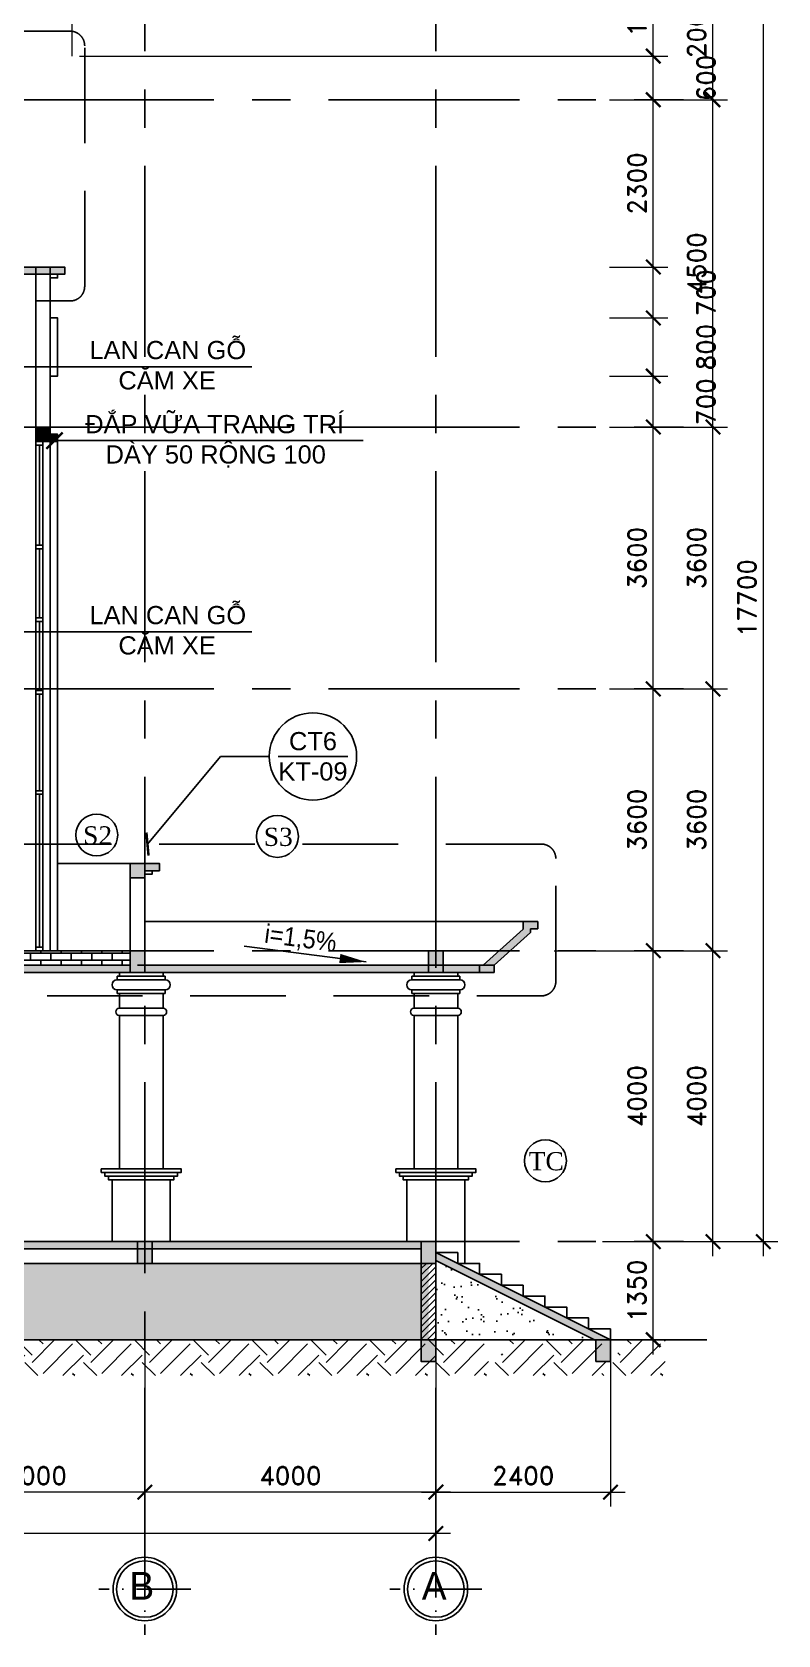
# Model space of a CAD drawing. Header units: inches. Extents: x 452443 to 881249, y 975131 to 1198310.
# Drawn here: x 763311 to 773562, y 1031102 to 1053141 of the extents above; entities that cross this region are included whole.
import ezdxf
from ezdxf.enums import TextEntityAlignment as Align

# ---------------------------------------------------------------- set-up
doc = ezdxf.new("R2010")
doc.units = ezdxf.units.IN
doc.header["$LTSCALE"] = 3.5
doc.header["$MEASUREMENT"] = 0
for name, pattern in [('ACAD_ISO10W100', [18, 12, -3, 0, -3]), ('CENTER', [2, 1.25, -0.25, 0.25, -0.25]), ('HIDDEN', [0.375, 0.25, -0.125])]:
    doc.linetypes.add(name, pattern=pattern)
for name, color, linetype in [('cot', 1, 'Continuous'), ('cotnha', 1, 'Continuous'), ('DOOR-84', 84, 'Continuous'), ('hatch', 4, 'Continuous'), ('Mui ten', 9, 'Continuous'), ('N-THAY2', 2, 'Continuous'), ('Netthay_126', 126, 'Continuous'), ('NOI THAT', 42, 'Continuous'), ('phong', 2, 'Continuous'), ('text', 3, 'Continuous'), ('thuocdo', 3, 'Continuous'), ('Truc', 252, 'Continuous'), ('VISIONABLE-LINE126', 126, 'Continuous')]:
    doc.layers.add(name, color=color, linetype=linetype)
doc.styles.add('chu 1', font='VHELVEN0.TTF')
doc.styles.add('CHUGHICHU', font='VTIMESN0.TTF')
doc.styles.add('ghichu25', font='VHELVEN0.TTF', dxfattribs={"width": 0.9})
doc.styles.add('romand', font='romand.shx')
doc.styles.get("Standard").update_dxf_attribs({"font": 'times.ttf'})
doc.styles.add('STYLE5', font='VAVON_.TTF')
doc.dimstyles.new('50', dxfattribs={"dimscale": 75, "dimtxt": 2.5, "dimasz": 30, "dimexe": 2, "dimexo": 0, "dimgap": 1, "dimtad": 1, "dimdec": 0, "dimdsep": 46, "dimtxsty": 'CHUGHICHU', "dimblk": 'ARCHTICK', "dimcen": 1.5, "dimdle": 2, "dimclrd": 256, "dimclre": 256, "dimclrt": 7, "dimadec": 0, "dimazin": 0, "dimtfac": 1, "dimtdec": 0, "dimtofl": 0, "dimtmove": 2, "dimatfit": 3, "dimldrblk": 'ARCHTICK', "dimfxl": 1, "dimtolj": 1, "dimtzin": 0, "dimlwd": -1, "dimlwe": -1, "dimarcsym": 0})
doc.dimstyles.new('TL100', dxfattribs={"dimscale": 100, "dimtxt": 2.5, "dimasz": 2, "dimexe": 2, "dimexo": 1, "dimgap": 1, "dimtad": 1, "dimdec": 0, "dimzin": 0, "dimdsep": 46, "dimtxsty": 'romand', "dimblk": 'ARCHTICK', "dimcen": 2, "dimdle": 2, "dimclrd": 256, "dimclre": 256, "dimclrt": 7, "dimadec": 0, "dimazin": 0, "dimtfac": 0.004, "dimtdec": 0, "dimtmove": 2, "dimatfit": 3, "dimfxl": 1, "dimtolj": 1, "dimtzin": 0, "dimlwd": 20, "dimlwe": 20, "dimarcsym": 1})

# ---------------------------------------------------------------- blocks, each defined once
blk = doc.blocks.new('truc tron')
at = {"layer": 'DOOR-84', "linetype": 'ACAD_ISO10W100', "ltscale": 20}
for p, q in [((0, -710), (0, 710)), ((710, 0), (-710, 0))]:
    blk.add_line(p, q, dxfattribs=at)
at = {"layer": 'DOOR-84', "linetype": 'Continuous'}
blk.add_circle((0, 0), 492, dxfattribs=at)
at = {"layer": 'NOI THAT', "linetype": 'Continuous'}
blk.add_circle((0, 0), 437, dxfattribs=at)
blk = doc.blocks.new('dodoc')
at = {"layer": 'N-THAY2', "ltscale": 50}
blk.add_line((1320, 0), (0, 0), dxfattribs=at)
blk.add_lwpolyline([(0, 0, 0, 100, 0), (286, 0, 100, 100, 0)], format="xyseb", dxfattribs=at)
at = {"layer": 'N-THAY2', "color": 7, "ltscale": 50, "style": 'ghichu25', "width": 0.9}
blk.add_attdef('I=1,5%', (386, 112), '', height=200, dxfattribs=at)
blk = doc.blocks.new('_ArchTick')
at = {"color": 0, "linetype": 'ByBlock', "const_width": 0.15}
blk.add_lwpolyline([(-0.5, -0.5), (0.5, 0.5)], dxfattribs=at)
blk = doc.blocks.new('*D2239')
at = {"layer": 'DEFPOINTS', "color": 0}
for p in [(764861, 1035160), (768861, 1035160), (764861, 1033066)]:
    blk.add_point(p, dxfattribs=at)
at = {"layer": 'thuocdo', "lineweight": 20}
for p, q in [((764861, 1035060), (764861, 1032866)), ((768861, 1035060), (768861, 1032866)), ((769061, 1033066), (764661, 1033066))]:
    blk.add_line(p, q, dxfattribs=at)
at = {"layer": 'thuocdo', "lineweight": 20, "xscale": 200, "yscale": 200, "zscale": 200, "rotation": 180}
blk.add_blockref('_ArchTick', (764861, 1033066), dxfattribs=at)
at = {"layer": 'thuocdo', "lineweight": 20, "xscale": 200, "yscale": 200, "zscale": 200}
blk.add_blockref('_ArchTick', (768861, 1033066), dxfattribs=at)
at = {"layer": 'thuocdo', "color": 7, "insert": (766861, 1033291), "char_height": 250, "attachment_point": 5, "style": 'romand'}
blk.add_mtext('\\A1;4000', dxfattribs=at)
blk = doc.blocks.new('*D2240')
at = {"layer": 'DEFPOINTS', "color": 0}
for p in [(761861, 1035160), (764861, 1035160), (761861, 1033066)]:
    blk.add_point(p, dxfattribs=at)
at = {"layer": 'thuocdo', "lineweight": 20}
for p, q in [((761861, 1035060), (761861, 1032866)), ((764861, 1035060), (764861, 1032866)), ((765061, 1033066), (761661, 1033066))]:
    blk.add_line(p, q, dxfattribs=at)
at = {"layer": 'thuocdo', "lineweight": 20, "xscale": 200, "yscale": 200, "zscale": 200, "rotation": 180}
blk.add_blockref('_ArchTick', (761861, 1033066), dxfattribs=at)
at = {"layer": 'thuocdo', "lineweight": 20, "xscale": 200, "yscale": 200, "zscale": 200}
blk.add_blockref('_ArchTick', (764861, 1033066), dxfattribs=at)
at = {"layer": 'thuocdo', "color": 7, "insert": (763361, 1033291), "char_height": 250, "attachment_point": 5, "style": 'romand'}
blk.add_mtext('\\A1;3000', dxfattribs=at)
blk = doc.blocks.new('*D2246')
at = {"layer": 'DEFPOINTS', "color": 0}
for p in [(747361, 1033525), (768861, 1033525), (747361, 1032496)]:
    blk.add_point(p, dxfattribs=at)
at = {"layer": 'thuocdo', "lineweight": 20}
for p, q in [((747361, 1033425), (747361, 1032296)), ((768861, 1033425), (768861, 1032296)), ((769061, 1032496), (747161, 1032496))]:
    blk.add_line(p, q, dxfattribs=at)
at = {"layer": 'thuocdo', "lineweight": 20, "xscale": 200, "yscale": 200, "zscale": 200, "rotation": 180}
blk.add_blockref('_ArchTick', (747361, 1032496), dxfattribs=at)
at = {"layer": 'thuocdo', "lineweight": 20, "xscale": 200, "yscale": 200, "zscale": 200}
blk.add_blockref('_ArchTick', (768861, 1032496), dxfattribs=at)
at = {"layer": 'thuocdo', "color": 7, "insert": (758111, 1032721), "char_height": 250, "attachment_point": 5, "style": 'romand'}
blk.add_mtext('\\A1;21500', dxfattribs=at)
blk = doc.blocks.new('*D2322')
at = {"layer": 'DEFPOINTS', "color": 0}
for p in [(771049, 1036510), (771849, 1036510), (771049, 1035160)]:
    blk.add_point(p, dxfattribs=at)
at = {"layer": 'thuocdo', "linetype": 'Continuous', "lineweight": 20}
for p, q in [((771149, 1036510), (772049, 1036510)), ((771849, 1034960), (771849, 1036710)), ((771149, 1035160), (772049, 1035160))]:
    blk.add_line(p, q, dxfattribs=at)
at = {"layer": 'thuocdo', "lineweight": 20, "xscale": 200, "yscale": 200, "zscale": 200}
for p, rotation in [((771849, 1036510), 90), ((771849, 1035160), 270)]:
    blk.add_blockref('_ArchTick', p, dxfattribs=dict(at, rotation=rotation))
at = {"layer": 'thuocdo', "color": 7, "insert": (771624, 1035835), "char_height": 250, "attachment_point": 5, "rotation": 90, "style": 'romand'}
blk.add_mtext('\\A1;1350', dxfattribs=at)
blk = doc.blocks.new('*D2323')
at = {"layer": 'DEFPOINTS', "color": 0}
for p in [(770385, 1040510), (771849, 1040510), (771049, 1036510)]:
    blk.add_point(p, dxfattribs=at)
at = {"layer": 'thuocdo', "linetype": 'Continuous', "lineweight": 20}
for p, q in [((771849, 1036310), (771849, 1040710)), ((770485, 1040510), (772049, 1040510)), ((771149, 1036510), (772049, 1036510))]:
    blk.add_line(p, q, dxfattribs=at)
at = {"layer": 'thuocdo', "lineweight": 20, "xscale": 200, "yscale": 200, "zscale": 200}
for p, rotation in [((771849, 1040510), 90), ((771849, 1036510), 270)]:
    blk.add_blockref('_ArchTick', p, dxfattribs=dict(at, rotation=rotation))
at = {"layer": 'thuocdo', "color": 7, "insert": (771624, 1038510), "char_height": 250, "attachment_point": 5, "rotation": 90, "style": 'romand'}
blk.add_mtext('\\A1;4000', dxfattribs=at)
blk = doc.blocks.new('*D2324')
at = {"layer": 'DEFPOINTS', "color": 0}
for p in [(771149, 1044110), (771849, 1044110), (771085, 1040510)]:
    blk.add_point(p, dxfattribs=at)
at = {"layer": 'thuocdo', "linetype": 'Continuous', "lineweight": 20}
for p, q in [((771849, 1040310), (771849, 1044310)), ((771249, 1044110), (772049, 1044110)), ((771185, 1040510), (772049, 1040510))]:
    blk.add_line(p, q, dxfattribs=at)
at = {"layer": 'thuocdo', "lineweight": 20, "xscale": 200, "yscale": 200, "zscale": 200}
for p, rotation in [((771849, 1044110), 90), ((771849, 1040510), 270)]:
    blk.add_blockref('_ArchTick', p, dxfattribs=dict(at, rotation=rotation))
at = {"layer": 'thuocdo', "color": 7, "insert": (771624, 1042310), "char_height": 250, "attachment_point": 5, "rotation": 90, "style": 'romand'}
blk.add_mtext('\\A1;3600', dxfattribs=at)
blk = doc.blocks.new('*D2325')
at = {"layer": 'DEFPOINTS', "color": 0}
for p in [(771149, 1047710), (771849, 1047710), (771149, 1044110)]:
    blk.add_point(p, dxfattribs=at)
at = {"layer": 'thuocdo', "linetype": 'Continuous', "lineweight": 20}
for p, q in [((771849, 1043910), (771849, 1047910)), ((771249, 1047710), (772049, 1047710)), ((771249, 1044110), (772049, 1044110))]:
    blk.add_line(p, q, dxfattribs=at)
at = {"layer": 'thuocdo', "lineweight": 20, "xscale": 200, "yscale": 200, "zscale": 200}
for p, rotation in [((771849, 1047710), 90), ((771849, 1044110), 270)]:
    blk.add_blockref('_ArchTick', p, dxfattribs=dict(at, rotation=rotation))
at = {"layer": 'thuocdo', "color": 7, "insert": (771624, 1045910), "char_height": 250, "attachment_point": 5, "rotation": 90, "style": 'romand'}
blk.add_mtext('\\A1;3600', dxfattribs=at)
blk = doc.blocks.new('*D2326')
at = {"layer": 'DEFPOINTS', "color": 0}
for p in [(771149, 1048410), (771849, 1048410), (771149, 1047710)]:
    blk.add_point(p, dxfattribs=at)
at = {"layer": 'thuocdo', "linetype": 'Continuous', "lineweight": 20}
for p, q in [((771249, 1048410), (772049, 1048410)), ((771849, 1047510), (771849, 1048610)), ((771249, 1047710), (772049, 1047710))]:
    blk.add_line(p, q, dxfattribs=at)
at = {"layer": 'thuocdo', "lineweight": 20, "xscale": 200, "yscale": 200, "zscale": 200}
for p, rotation in [((771849, 1048410), 90), ((771849, 1047710), 270)]:
    blk.add_blockref('_ArchTick', p, dxfattribs=dict(at, rotation=rotation))
at = {"layer": 'thuocdo', "color": 7, "insert": (772574, 1048060), "char_height": 250, "attachment_point": 5, "rotation": 90, "style": 'romand'}
blk.add_mtext('\\A1;700', dxfattribs=at)
blk = doc.blocks.new('*D2327')
at = {"layer": 'DEFPOINTS', "color": 0}
for p in [(771149, 1052210), (771849, 1052210), (771149, 1049910)]:
    blk.add_point(p, dxfattribs=at)
at = {"layer": 'thuocdo', "linetype": 'Continuous', "lineweight": 20}
for p, q in [((771849, 1049710), (771849, 1052410)), ((771249, 1052210), (772049, 1052210)), ((771249, 1049910), (772049, 1049910))]:
    blk.add_line(p, q, dxfattribs=at)
at = {"layer": 'thuocdo', "lineweight": 20, "xscale": 200, "yscale": 200, "zscale": 200}
for p, rotation in [((771849, 1052210), 90), ((771849, 1049910), 270)]:
    blk.add_blockref('_ArchTick', p, dxfattribs=dict(at, rotation=rotation))
at = {"layer": 'thuocdo', "color": 7, "insert": (771624, 1051060), "char_height": 250, "attachment_point": 5, "rotation": 90, "style": 'romand'}
blk.add_mtext('\\A1;2300', dxfattribs=at)
blk = doc.blocks.new('*D2328')
at = {"layer": 'DEFPOINTS', "color": 0}
for p in [(763861, 1052810), (771849, 1052810), (771149, 1052210)]:
    blk.add_point(p, dxfattribs=at)
at = {"layer": 'thuocdo', "linetype": 'Continuous', "lineweight": 20}
for p, q in [((763961, 1052810), (772049, 1052810)), ((771849, 1052010), (771849, 1053010)), ((771249, 1052210), (772049, 1052210))]:
    blk.add_line(p, q, dxfattribs=at)
at = {"layer": 'thuocdo', "lineweight": 20, "xscale": 200, "yscale": 200, "zscale": 200}
for p, rotation in [((771849, 1052810), 90), ((771849, 1052210), 270)]:
    blk.add_blockref('_ArchTick', p, dxfattribs=dict(at, rotation=rotation))
at = {"layer": 'thuocdo', "color": 7, "insert": (772574, 1052510), "char_height": 250, "attachment_point": 5, "rotation": 90, "style": 'romand'}
blk.add_mtext('\\A1;600', dxfattribs=at)
blk = doc.blocks.new('*D2329')
at = {"layer": 'DEFPOINTS', "color": 0}
for p in [(771149, 1040510), (772669, 1040510), (771049, 1036510)]:
    blk.add_point(p, dxfattribs=at)
at = {"layer": 'thuocdo', "lineweight": 20}
for p, q in [((772669, 1036310), (772669, 1040710)), ((771249, 1040510), (772869, 1040510)), ((771149, 1036510), (772869, 1036510))]:
    blk.add_line(p, q, dxfattribs=at)
at = {"layer": 'thuocdo', "lineweight": 20, "xscale": 200, "yscale": 200, "zscale": 200}
for p, rotation in [((772669, 1040510), 90), ((772669, 1036510), 270)]:
    blk.add_blockref('_ArchTick', p, dxfattribs=dict(at, rotation=rotation))
at = {"layer": 'thuocdo', "color": 7, "insert": (772444, 1038510), "char_height": 250, "attachment_point": 5, "rotation": 90, "style": 'romand'}
blk.add_mtext('\\A1;4000', dxfattribs=at)
blk = doc.blocks.new('*D2330')
at = {"layer": 'DEFPOINTS', "color": 0}
for p in [(771149, 1044110), (772669, 1044110), (771149, 1040510)]:
    blk.add_point(p, dxfattribs=at)
at = {"layer": 'thuocdo', "lineweight": 20}
for p, q in [((772669, 1040310), (772669, 1044310)), ((771249, 1044110), (772869, 1044110)), ((771249, 1040510), (772869, 1040510))]:
    blk.add_line(p, q, dxfattribs=at)
at = {"layer": 'thuocdo', "lineweight": 20, "xscale": 200, "yscale": 200, "zscale": 200}
for p, rotation in [((772669, 1044110), 90), ((772669, 1040510), 270)]:
    blk.add_blockref('_ArchTick', p, dxfattribs=dict(at, rotation=rotation))
at = {"layer": 'thuocdo', "color": 7, "insert": (772444, 1042310), "char_height": 250, "attachment_point": 5, "rotation": 90, "style": 'romand'}
blk.add_mtext('\\A1;3600', dxfattribs=at)
blk = doc.blocks.new('*D2331')
at = {"layer": 'DEFPOINTS', "color": 0}
for p in [(771149, 1047710), (772669, 1047710), (771149, 1044110)]:
    blk.add_point(p, dxfattribs=at)
at = {"layer": 'thuocdo', "lineweight": 20}
for p, q in [((772669, 1043910), (772669, 1047910)), ((771249, 1047710), (772869, 1047710)), ((771249, 1044110), (772869, 1044110))]:
    blk.add_line(p, q, dxfattribs=at)
at = {"layer": 'thuocdo', "lineweight": 20, "xscale": 200, "yscale": 200, "zscale": 200}
for p, rotation in [((772669, 1047710), 90), ((772669, 1044110), 270)]:
    blk.add_blockref('_ArchTick', p, dxfattribs=dict(at, rotation=rotation))
at = {"layer": 'thuocdo', "color": 7, "insert": (772444, 1045910), "char_height": 250, "attachment_point": 5, "rotation": 90, "style": 'romand'}
blk.add_mtext('\\A1;3600', dxfattribs=at)
blk = doc.blocks.new('*D2332')
at = {"layer": 'DEFPOINTS', "color": 0}
for p in [(771149, 1052210), (772669, 1052210), (771149, 1047710)]:
    blk.add_point(p, dxfattribs=at)
at = {"layer": 'thuocdo', "lineweight": 20}
for p, q in [((772669, 1047510), (772669, 1052410)), ((771249, 1052210), (772869, 1052210)), ((771249, 1047710), (772869, 1047710))]:
    blk.add_line(p, q, dxfattribs=at)
at = {"layer": 'thuocdo', "lineweight": 20, "xscale": 200, "yscale": 200, "zscale": 200}
for p, rotation in [((772669, 1052210), 90), ((772669, 1047710), 270)]:
    blk.add_blockref('_ArchTick', p, dxfattribs=dict(at, rotation=rotation))
at = {"layer": 'thuocdo', "color": 7, "insert": (772444, 1049960), "char_height": 250, "attachment_point": 5, "rotation": 90, "style": 'romand'}
blk.add_mtext('\\A1;4500', dxfattribs=at)
blk = doc.blocks.new('*D2333')
at = {"layer": 'DEFPOINTS', "color": 0}
for p in [(771149, 1054210), (772669, 1054210), (771149, 1052210)]:
    blk.add_point(p, dxfattribs=at)
at = {"layer": 'thuocdo', "lineweight": 20}
for p, q in [((772669, 1052010), (772669, 1054410)), ((771249, 1054210), (772869, 1054210)), ((771249, 1052210), (772869, 1052210))]:
    blk.add_line(p, q, dxfattribs=at)
at = {"layer": 'thuocdo', "lineweight": 20, "xscale": 200, "yscale": 200, "zscale": 200}
for p, rotation in [((772669, 1054210), 90), ((772669, 1052210), 270)]:
    blk.add_blockref('_ArchTick', p, dxfattribs=dict(at, rotation=rotation))
at = {"layer": 'thuocdo', "color": 7, "insert": (772444, 1053210), "char_height": 250, "attachment_point": 5, "rotation": 90, "style": 'romand'}
blk.add_mtext('\\A1;2000', dxfattribs=at)
blk = doc.blocks.new('*D2334')
at = {"layer": 'DEFPOINTS', "color": 0}
for p in [(771149, 1054210), (773362, 1054210), (771249, 1036510)]:
    blk.add_point(p, dxfattribs=at)
at = {"layer": 'thuocdo', "lineweight": 20}
for p, q in [((773362, 1036310), (773362, 1054410)), ((771249, 1054210), (773562, 1054210)), ((771349, 1036510), (773562, 1036510))]:
    blk.add_line(p, q, dxfattribs=at)
at = {"layer": 'thuocdo', "lineweight": 20, "xscale": 200, "yscale": 200, "zscale": 200}
for p, rotation in [((773362, 1054210), 90), ((773362, 1036510), 270)]:
    blk.add_blockref('_ArchTick', p, dxfattribs=dict(at, rotation=rotation))
at = {"layer": 'thuocdo', "color": 7, "insert": (773137, 1045360), "char_height": 250, "attachment_point": 5, "rotation": 90, "style": 'romand'}
blk.add_mtext('\\A1;17700', dxfattribs=at)
blk = doc.blocks.new('*D2383')
at = {"layer": 'DEFPOINTS', "color": 0}
for p in [(771149, 1049210), (771849, 1049210), (771149, 1048410)]:
    blk.add_point(p, dxfattribs=at)
at = {"layer": 'thuocdo', "linetype": 'Continuous', "lineweight": 20}
for p, q in [((771849, 1048210), (771849, 1049410)), ((771249, 1049210), (772049, 1049210)), ((771249, 1048410), (772049, 1048410))]:
    blk.add_line(p, q, dxfattribs=at)
at = {"layer": 'thuocdo', "lineweight": 20, "xscale": 200, "yscale": 200, "zscale": 200}
for p, rotation in [((771849, 1049210), 90), ((771849, 1048410), 270)]:
    blk.add_blockref('_ArchTick', p, dxfattribs=dict(at, rotation=rotation))
at = {"layer": 'thuocdo', "color": 7, "insert": (772574, 1048810), "char_height": 250, "attachment_point": 5, "rotation": 90, "style": 'romand'}
blk.add_mtext('\\A1;800', dxfattribs=at)
blk = doc.blocks.new('*D2384')
at = {"layer": 'DEFPOINTS', "color": 0}
for p in [(771149, 1049910), (771849, 1049910), (771149, 1049210)]:
    blk.add_point(p, dxfattribs=at)
at = {"layer": 'thuocdo', "linetype": 'Continuous', "lineweight": 20}
for p, q in [((771849, 1049010), (771849, 1050110)), ((771249, 1049910), (772049, 1049910)), ((771249, 1049210), (772049, 1049210))]:
    blk.add_line(p, q, dxfattribs=at)
at = {"layer": 'thuocdo', "lineweight": 20, "xscale": 200, "yscale": 200, "zscale": 200}
for p, rotation in [((771849, 1049910), 90), ((771849, 1049210), 270)]:
    blk.add_blockref('_ArchTick', p, dxfattribs=dict(at, rotation=rotation))
at = {"layer": 'thuocdo', "color": 7, "insert": (772574, 1049560), "char_height": 250, "attachment_point": 5, "rotation": 90, "style": 'romand'}
blk.add_mtext('\\A1;700', dxfattribs=at)
blk = doc.blocks.new('*D2480')
at = {"layer": 'DEFPOINTS', "color": 0}
for p in [(764861, 1055124), (764861, 1054821), (763861, 1052810)]:
    blk.add_point(p, dxfattribs=at)
at = {"layer": 'thuocdo', "linetype": 'Continuous', "lineweight": 20}
for p, q in [((763861, 1052910), (763861, 1055324)), ((764861, 1054921), (764861, 1055324)), ((763661, 1055124), (765061, 1055124))]:
    blk.add_line(p, q, dxfattribs=at)
at = {"layer": 'thuocdo', "lineweight": 20, "xscale": 200, "yscale": 200, "zscale": 200, "rotation": 180}
blk.add_blockref('_ArchTick', (763861, 1055124), dxfattribs=at)
at = {"layer": 'thuocdo', "lineweight": 20, "xscale": 200, "yscale": 200, "zscale": 200}
blk.add_blockref('_ArchTick', (764861, 1055124), dxfattribs=at)
at = {"layer": 'thuocdo', "color": 7, "insert": (764361, 1055599), "char_height": 250, "attachment_point": 5, "style": 'romand'}
blk.add_mtext('\\A1;1000', dxfattribs=at)
blk = doc.blocks.new('*D2531')
at = {"layer": 'DEFPOINTS', "color": 0}
for p in [(771149, 1054210), (771849, 1054210), (771149, 1052810)]:
    blk.add_point(p, dxfattribs=at)
at = {"layer": 'thuocdo', "linetype": 'Continuous', "lineweight": 20}
for p, q in [((771849, 1052610), (771849, 1054410)), ((771249, 1054210), (772049, 1054210)), ((771249, 1052810), (772049, 1052810))]:
    blk.add_line(p, q, dxfattribs=at)
at = {"layer": 'thuocdo', "lineweight": 20, "xscale": 200, "yscale": 200, "zscale": 200}
for p, rotation in [((771849, 1054210), 90), ((771849, 1052810), 270)]:
    blk.add_blockref('_ArchTick', p, dxfattribs=dict(at, rotation=rotation))
at = {"layer": 'thuocdo', "color": 7, "insert": (771624, 1053510), "char_height": 250, "attachment_point": 5, "rotation": 90, "style": 'romand'}
blk.add_mtext('\\A1;1400', dxfattribs=at)
blk = doc.blocks.new('*D2533')
at = {"layer": 'DEFPOINTS', "color": 0}
for p in [(763861, 1055124), (763861, 1052710), (763061, 1052210)]:
    blk.add_point(p, dxfattribs=at)
at = {"layer": 'thuocdo', "linetype": 'Continuous', "lineweight": 20}
for p, q in [((763061, 1052310), (763061, 1055324)), ((763861, 1052810), (763861, 1055324)), ((762861, 1055124), (764061, 1055124))]:
    blk.add_line(p, q, dxfattribs=at)
at = {"layer": 'thuocdo', "lineweight": 20, "xscale": 200, "yscale": 200, "zscale": 200, "rotation": 180}
blk.add_blockref('_ArchTick', (763061, 1055124), dxfattribs=at)
at = {"layer": 'thuocdo', "lineweight": 20, "xscale": 200, "yscale": 200, "zscale": 200}
blk.add_blockref('_ArchTick', (763861, 1055124), dxfattribs=at)
at = {"layer": 'thuocdo', "color": 7, "insert": (763461, 1055599), "char_height": 250, "attachment_point": 5, "style": 'romand'}
blk.add_mtext('\\A1;800', dxfattribs=at)
blk = doc.blocks.new('*D2855')
at = {"layer": 'DEFPOINTS', "color": 0}
for p in [(771261, 1035235), (768861, 1034860), (771261, 1033066)]:
    blk.add_point(p, dxfattribs=at)
at = {"layer": 'thuocdo', "linetype": 'Continuous', "lineweight": 20}
for p, q in [((771261, 1035135), (771261, 1032866)), ((768861, 1034760), (768861, 1032866)), ((768661, 1033066), (771461, 1033066))]:
    blk.add_line(p, q, dxfattribs=at)
at = {"layer": 'thuocdo', "lineweight": 20, "xscale": 200, "yscale": 200, "zscale": 200, "rotation": 180}
blk.add_blockref('_ArchTick', (768861, 1033066), dxfattribs=at)
at = {"layer": 'thuocdo', "lineweight": 20, "xscale": 200, "yscale": 200, "zscale": 200}
blk.add_blockref('_ArchTick', (771261, 1033066), dxfattribs=at)
at = {"layer": 'thuocdo', "color": 7, "insert": (770061, 1033291), "char_height": 250, "attachment_point": 5, "style": 'romand'}
blk.add_mtext('\\A1;2400', dxfattribs=at)

msp = doc.modelspace()

# ---------------------------------------------------------------- hatches: boundary and pattern name
at = {"layer": 'cot'}
h = msp.add_hatch(color=256, dxfattribs=at)
h.dxf.hatch_style = 1
h.paths.add_polyline_path([(763760.5, 1049910.4), (762860.5, 1049910.4), (762860.5, 1049810.4), (763760.5, 1049810.4)])
msp.add_hatch(color=256, dxfattribs=at).paths.add_polyline_path([(763560.5, 1047710.4), (763360.5, 1047710.4), (763360.5, 1047510.4), (763560.5, 1047510.4)])
h = msp.add_hatch(color=256, dxfattribs=at)
h.dxf.hatch_style = 1
h.paths.add_polyline_path([(763660.5, 1047610.4), (763560.5, 1047610.4), (763560.5, 1047510.4), (763660.5, 1047510.4)])
h = msp.add_hatch(color=256, dxfattribs=at)
h.dxf.hatch_style = 1
h.paths.add_polyline_path([(765060.5, 1041710.4), (764660.5, 1041710.4), (764660.5, 1041510.4), (764860.5, 1041510.4), (764860.5, 1041610.4), (764960.5, 1041610.4), (765060.5, 1041610.4)])
h = msp.add_hatch(color=256, dxfattribs=at)
h.dxf.hatch_style = 1
h.paths.add_polyline_path([(769460.6, 1040210.4), (769460.6, 1040310.4), (769511.1, 1040310.4), (770060.6, 1040804.9), (770060.6, 1040910.4), (770260.6, 1040910.4), (770260.6, 1040810.4), (770160.6, 1040810.4), (770160.6, 1040760.4), (769660.6, 1040310.4), (769660.6, 1040210.4)])
h = msp.add_hatch(color=256, dxfattribs=at)
h.dxf.hatch_style = 1
h.paths.add_polyline_path([(764860.5, 1040510.4), (764660.5, 1040510.4), (764660.5, 1040210.4), (764860.5, 1040210.4)])
h = msp.add_hatch(color=256, dxfattribs=at)
h.dxf.hatch_style = 1
h.paths.add_polyline_path([(768960.5, 1040510.4), (768760.5, 1040510.4), (768760.5, 1040210.4), (768960.5, 1040210.4)])
h = msp.add_hatch(color=256, dxfattribs=at)
h.dxf.hatch_style = 1
h.paths.add_polyline_path([(762860.5, 1040310.4), (761860.5, 1040310.4), (761860.5, 1040210.4), (762860.5, 1040210.4)])
h.paths.add_polyline_path([(764760.5, 1040310.4), (763060.5, 1040310.4), (763060.5, 1040210.4), (764760.5, 1040210.4)])
h = msp.add_hatch(color=256, dxfattribs=at)
h.dxf.hatch_style = 1
h.paths.add_polyline_path([(768760.5, 1040310.4), (764860.5, 1040310.4), (764860.5, 1040210.4), (768760.5, 1040210.4)])
h.paths.add_polyline_path([(769660.6, 1040310.4), (768960.5, 1040310.4), (768960.5, 1040210.4), (769660.6, 1040210.4)])
h = msp.add_hatch(color=256, dxfattribs=at)
h.dxf.hatch_style = 1
h.paths.add_polyline_path([(752860.5, 1036510.4), (749260.5, 1036510.4), (749260.5, 1036410.4), (752860.5, 1036410.4)])
h.paths.add_polyline_path([(755360.5, 1036510.4), (752860.5, 1036510.4), (752860.5, 1036410.4), (755360.5, 1036410.4)])
h.paths.add_polyline_path([(759160.5, 1036510.4), (755360.5, 1036510.4), (755360.5, 1036410.4), (759160.5, 1036410.4)])
h.paths.add_polyline_path([(763060.5, 1036510.4), (759160.5, 1036510.4), (759160.5, 1036410.4), (763060.5, 1036410.4)])
h.paths.add_polyline_path([(766160.5, 1036510.4), (763060.5, 1036510.4), (763060.5, 1036410.4), (766160.5, 1036410.4)])
h.paths.add_polyline_path([(768860.5, 1036410.4), (768860.5, 1036510.4), (766160.5, 1036510.4), (766160.5, 1036410.4)])
h.paths.add_polyline_path([(747660.5, 1036510.4), (747660.5, 1036410.4), (749260.5, 1036410.4), (749260.5, 1036510.4)])
h = msp.add_hatch(color=256, dxfattribs=at)
h.dxf.hatch_style = 1
h.paths.add_polyline_path([(764960.5, 1036510.4), (764760.5, 1036510.4), (764760.5, 1036210.4), (764960.5, 1036210.4)])
h = msp.add_hatch(color=256, dxfattribs=at)
h.dxf.hatch_style = 1
h.paths.add_polyline_path([(768660.5, 1036510.4), (768860.5, 1036510.4), (768860.5, 1036210.4), (768660.5, 1036210.4)])
h = msp.add_hatch(color=256, dxfattribs=at)
h.dxf.hatch_style = 1
h.paths.add_polyline_path([(768860.5, 1036248.6), (768860.5, 1036360.4), (771260.5, 1035160.4), (771060.5, 1035160.4), (771036.9, 1035160.4)])
h = msp.add_hatch(color=256, dxfattribs=at)
h.dxf.hatch_style = 1
h.paths.add_polyline_path([(768660.5, 1035160.4), (768860.5, 1035160.4), (768860.5, 1034860.4), (768660.5, 1034860.4)])
h = msp.add_hatch(color=256, dxfattribs=at)
h.dxf.hatch_style = 1
h.paths.add_polyline_path([(771260.5, 1035160.4), (771060.5, 1035160.4), (771060.5, 1034860.4), (771260.5, 1034860.4)])
at = {"layer": 'hatch'}
h = msp.add_hatch(dxfattribs=at)
h.set_pattern_fill('AR-BRSTD', color=256, scale=35)
h.set_pattern_definition([(0, (686009.96, 926872.92), (0, 93.345), []), (90, (686009.96, 926872.92), (-140, 93.345), [93.345, -93.345])])
h.paths.add_polyline_path([(762860.5, 1040510.4), (761860.5, 1040510.4), (761860.5, 1040310.4), (762860.5, 1040310.4)])
h.paths.add_polyline_path([(764660.5, 1040510.4), (763060.5, 1040510.4), (763060.5, 1040310.4), (764660.5, 1040310.4)])
h = msp.add_hatch(dxfattribs=at)
h.set_pattern_fill('AR-SAND', color=256, scale=7)
h.set_pattern_definition([(37.5, (687209.96, 926872.92), (-11.2002, 342.58927), [0, -270.256, 0, -302.26, 0, -288.925]), (7.5, (687209.96, 926872.92), (314.6663, 501.7776), [0, -145.796, 0, -243.586, 0, -93.345]), (327.5, (686991.26, 926872.92), (553.69466, 1.006), [0, -88.9, 0, -320.04, 0, -417.83]), (317.5, (686991.26, 926872.9), (534.4895, 156.0505), [0, -44.45, 0, -209.804, 0, -240.03])])
h.paths.add_polyline_path([(747560.5, 1036210.4), (747560.5, 1035160.4), (768760.5, 1035160.4), (768760.5, 1036210.4)])
h = msp.add_hatch(dxfattribs=at)
h.set_pattern_fill('ANSI31', color=256, scale=500)
h.set_pattern_definition([(45, (685909.96, 926872.924), (-44.194174, 44.194174), [])])
h.paths.add_polyline_path([(768860.5, 1036210.4), (768660.5, 1036210.4), (768660.5, 1035160.4), (768860.5, 1035160.4)])
h = msp.add_hatch(dxfattribs=at)
h.set_pattern_fill('AR-SAND', color=256, scale=7)
h.set_pattern_definition([(37.5, (685909.96, 926872.92), (-11.2002, 342.58927), [0, -270.256, 0, -302.26, 0, -288.925]), (7.5, (685909.96, 926872.92), (314.6663, 501.7776), [0, -145.796, 0, -243.586, 0, -93.345]), (327.5, (685691.26, 926872.92), (553.69466, 1.006), [0, -88.9, 0, -320.04, 0, -417.83]), (317.5, (685691.26, 926872.9), (534.4895, 156.0505), [0, -44.45, 0, -209.804, 0, -240.03])])
h.paths.add_polyline_path([(768860.5, 1036248.6), (768860.5, 1036210.4), (768860.5, 1035160.4), (771036.9, 1035160.4)])
h = msp.add_hatch(dxfattribs=at)
h.set_pattern_fill('EARTH', color=256, scale=90, angle=45)
h.set_pattern_definition([(45, (825037.43, 965039.04), (6e-14, 808.223), [571.5, -571.5]), (45, (824885.9, 965190.6), (6e-14, 808.223), [571.5, -571.5]), (45, (824734.35, 965342.1), (6e-14, 808.223), [571.5, -571.5]), (135, (824734.35, 965443.15), (-808.223, 6e-14), [571.5, -571.5]), (135, (824885.9, 965594.7), (-808.223, 6e-14), [571.5, -571.5]), (135, (825037.43, 965746.23), (-808.223, 6e-14), [571.5, -571.5])])
h.paths.add_polyline_path([(772011.6, 1035160.4), (771360.5, 1035160.4), (771360.5, 1034860.4), (771160.5, 1034860.4), (771160.5, 1035154.5), (772236.9, 1035160.4), (769760.5, 1035160.4), (769760.5, 1034860.4), (769560.5, 1034860.4), (769560.5, 1035160.4), (746885, 1035160.4), (746885, 1034667), (772011.6, 1034667)])

# ---------------------------------------------------------------- linework, layer by layer
at = {"linetype": 'HIDDEN', "ltscale": 1500}
for points in [[(761386.3, 1049443.5), (763833.6, 1049443.5, 0.4142136), (764033.6, 1049643.5), (764033.6, 1052953.2, 0.4142136), (763833.6, 1053153.2), (761386.3, 1053153.2, 0.4142136), (761186.3, 1052953.2), (761186.3, 1049643.5, 0.4142136)], [(761548.3, 1039888.4), (770309.2, 1039888.4, 0.4142136), (770509.2, 1040088.4), (770509.2, 1041776.4, 0.4142136), (770309.2, 1041976.4), (761548.3, 1041976.4, 0.4142136), (761348.3, 1041776.4), (761348.3, 1040088.4, 0.4142136)]]:
    msp.add_lwpolyline(points, format="xyb", close=True, dxfattribs=at)
msp.add_circle((767171.4, 1043181.2), 600)
at = {"layer": 'cot'}
for p, q in [((770060.6, 1040804.9), (770060.6, 1040910.4)), ((770060.6, 1040910.4), (770260.6, 1040910.4)), ((770260.6, 1040910.4), (770260.6, 1040810.4)), ((769511.1, 1040310.4), (770060.6, 1040804.9)), ((770160.6, 1040760.4), (769660.6, 1040310.4)), ((770260.6, 1040810.4), (770160.6, 1040810.4)), ((770160.6, 1040810.4), (770160.6, 1040760.4)), ((769460.6, 1040310.4), (769511.1, 1040310.4)), ((769660.6, 1040310.4), (769660.6, 1040210.4)), ((769660.6, 1040210.4), (769460.6, 1040210.4))]:
    msp.add_line(p, q, dxfattribs=at)
for points in [[(763360.5, 1047510.4), (763560.5, 1047510.4), (763560.5, 1047710.4), (763360.5, 1047710.4)], [(764660.5, 1040210.4), (764860.5, 1040210.4), (764860.5, 1040510.4), (764660.5, 1040510.4)], [(768760.5, 1040210.4), (768960.5, 1040210.4), (768960.5, 1040510.4), (768760.5, 1040510.4)], [(764760.5, 1036210.4), (764960.5, 1036210.4), (764960.5, 1036510.4), (764760.5, 1036510.4)], [(768860.5, 1036210.4), (768660.5, 1036210.4), (768660.5, 1036510.4), (768860.5, 1036510.4)], [(768860.5, 1034860.4), (768660.5, 1034860.4), (768660.5, 1035160.4), (768860.5, 1035160.4)], [(771060.5, 1034860.4), (771260.5, 1034860.4), (771260.5, 1035160.4), (771060.5, 1035160.4)]]:
    msp.add_lwpolyline(points, close=True, dxfattribs=at)
for points in [[(761860.5, 1040310.4), (764660.5, 1040310.4)], [(764760.5, 1040310.4), (769660.6, 1040310.4)], [(761860.5, 1040210.4), (764660.5, 1040210.4)], [(764760.5, 1040210.4), (769660.6, 1040210.4)], [(764510.5, 1039620.4), (764510.5, 1037510.4)], [(765110.5, 1039620.4), (765110.5, 1037510.4)], [(768560.5, 1039620.4), (768560.5, 1037510.4)], [(769160.5, 1039620.4), (769160.5, 1037510.4)], [(747560.5, 1036510.4), (768660.5, 1036510.4)], [(747560.5, 1036410.4), (768660.5, 1036410.4)], [(768860.5, 1036360.4), (771260.5, 1035160.4)], [(768860.5, 1036248.6), (771060.5, 1035148.6)]]:
    msp.add_lwpolyline(points, dxfattribs=at)
at = {"layer": 'cotnha'}
msp.add_lwpolyline([(762860.5, 1049810.4), (763760.5, 1049810.4), (763760.5, 1049910.4), (762860.5, 1049910.4)], close=True, dxfattribs=at)
msp.add_lwpolyline([(769460.6, 1040210.4), (769460.6, 1040310.4)], dxfattribs=at)
at = {"layer": 'DOOR-84'}
msp.add_lwpolyline([(763360.5, 1040510.4), (763460.5, 1040510.4), (763460.5, 1047510.4), (763360.5, 1047510.4)], close=True, dxfattribs=at)
for points in [[(763360.5, 1047460.4), (763460.5, 1047460.4)], [(763410.5, 1047460.4), (763410.5, 1046085.4)], [(763360.5, 1046085.4), (763460.5, 1046085.4)], [(763360.5, 1046035.4), (763460.5, 1046035.4)], [(763410.5, 1046035.4), (763410.5, 1045085.4)], [(763360.5, 1045085.4), (763460.5, 1045085.4)], [(763360.5, 1045035.4), (763460.5, 1045035.4)], [(763410.5, 1045035.4), (763410.5, 1044085.4)], [(763360.5, 1044085.4), (763460.5, 1044085.4)], [(763360.5, 1044035.4), (763460.5, 1044035.4)], [(763410.5, 1044035.4), (763410.5, 1042710.4)], [(763360.5, 1042710.4), (763460.5, 1042710.4)], [(763360.5, 1042660.4), (763460.5, 1042660.4)], [(763410.5, 1042660.4), (763410.5, 1040560.4)], [(763360.5, 1040560.4), (763460.5, 1040560.4)], [(763360.5, 1040510.4), (763460.5, 1040510.4)]]:
    msp.add_lwpolyline(points, dxfattribs=at)
at = {"layer": 'Mui ten'}
msp.add_line((766691.3, 1043181.2), (767651.4, 1043181.2), dxfattribs=at)
at = {"layer": 'Netthay_126'}
for p, q in [((763760.5, 1049910.4), (763060.5, 1049910.4)), ((763660.5, 1049760.4), (763560.5, 1049760.4)), ((763760.5, 1049810.4), (763660.5, 1049810.4))]:
    msp.add_line(p, q, dxfattribs=at)
for points in [[(763560.5, 1049910.4), (763760.5, 1049910.4), (763760.5, 1049810.4), (763660.5, 1049810.4), (763660.5, 1049760.4), (763560.5, 1049760.4)], [(763560.5, 1049210.4), (763560.5, 1049760.4)], [(763560.5, 1048410.4), (763660.5, 1048410.4), (763660.5, 1049210.4), (763560.5, 1049210.4)], [(763560.5, 1040510.4), (763560.5, 1047510.4)], [(763660.5, 1040510.4), (763660.5, 1047510.4)], [(764660.5, 1041710.4), (763660.5, 1041710.4)], [(764860.5, 1040910.4), (770260.6, 1040910.4)], [(761860.5, 1040510.4), (764660.5, 1040510.4)], [(764480.5, 1040160.4), (764480.5, 1040110.4)], [(764480.5, 1040160.4), (764810.5, 1040160.4)], [(764480.5, 1040110.4), (764810.5, 1040110.4)], [(764510.5, 1040210.4), (764510.5, 1040160.4)], [(765140.5, 1040160.4), (764810.5, 1040160.4)], [(765140.5, 1040110.4), (764810.5, 1040110.4)], [(765110.5, 1040210.4), (765110.5, 1040160.4)], [(765140.5, 1040160.4), (765140.5, 1040110.4)], [(768530.5, 1040160.4), (768530.5, 1040110.4)], [(768530.5, 1040160.4), (768860.5, 1040160.4)], [(768530.5, 1040110.4), (768860.5, 1040110.4)], [(768560.5, 1040210.4), (768560.5, 1040160.4)], [(769190.5, 1040160.4), (768860.5, 1040160.4)], [(769190.5, 1040110.4), (768860.5, 1040110.4)], [(769160.5, 1040210.4), (769160.5, 1040160.4)], [(769190.5, 1040160.4), (769190.5, 1040110.4)], [(764480.5, 1039970.4), (764480.5, 1039920.4)], [(764480.5, 1039970.4), (764810.5, 1039970.4)], [(764480.5, 1039920.4), (764810.5, 1039920.4)], [(764510.5, 1039920.4), (764510.5, 1039720.4)], [(765140.5, 1039970.4), (764810.5, 1039970.4)], [(765140.5, 1039920.4), (764810.5, 1039920.4)], [(765110.5, 1039920.4), (765110.5, 1039720.4)], [(765140.5, 1039970.4), (765140.5, 1039920.4)], [(768530.5, 1039970.4), (768530.5, 1039920.4)], [(768530.5, 1039970.4), (768860.5, 1039970.4)], [(768530.5, 1039920.4), (768860.5, 1039920.4)], [(768560.5, 1039920.4), (768560.5, 1039720.4)], [(769190.5, 1039970.4), (768860.5, 1039970.4)], [(769190.5, 1039920.4), (768860.5, 1039920.4)], [(769160.5, 1039920.4), (769160.5, 1039720.4)], [(769190.5, 1039970.4), (769190.5, 1039920.4)], [(764510.5, 1039720.4), (764810.5, 1039720.4)], [(764510.5, 1039620.4), (764810.5, 1039620.4)], [(765110.5, 1039720.4), (764810.5, 1039720.4)], [(765110.5, 1039620.4), (764810.5, 1039620.4)], [(768560.5, 1039720.4), (768860.5, 1039720.4)], [(768560.5, 1039620.4), (768860.5, 1039620.4)], [(769160.5, 1039720.4), (768860.5, 1039720.4)], [(769160.5, 1039620.4), (768860.5, 1039620.4)], [(764810.5, 1037510.4), (764260.5, 1037510.4), (764260.5, 1037460.4), (764310.5, 1037460.4), (764310.5, 1037410.4), (764360.5, 1037410.4), (764360.5, 1037360.4), (764410.5, 1037360.4), (764410.5, 1036510.4)], [(764310.5, 1037460.4), (765310.5, 1037460.4)], [(764360.5, 1037410.4), (765260.5, 1037410.4)], [(765210.5, 1036510.4), (765210.5, 1037360.4), (765260.5, 1037360.4), (765260.5, 1037410.4), (765310.5, 1037410.4), (765310.5, 1037460.4), (765360.5, 1037460.4), (765360.5, 1037510.4), (764810.5, 1037510.4)], [(768860.5, 1037510.4), (768310.5, 1037510.4), (768310.5, 1037460.4), (768360.5, 1037460.4), (768360.5, 1037410.4), (768410.5, 1037410.4), (768410.5, 1037360.4), (768460.5, 1037360.4), (768460.5, 1036510.4)], [(768360.5, 1037460.4), (769360.5, 1037460.4)], [(768410.5, 1037410.4), (769310.5, 1037410.4)], [(769260.5, 1036210.4), (769260.5, 1037360.4), (769310.5, 1037360.4), (769310.5, 1037410.4), (769360.5, 1037410.4), (769360.5, 1037460.4), (769410.5, 1037460.4), (769410.5, 1037510.4), (768860.5, 1037510.4)], [(764410.5, 1037360.4), (765210.5, 1037360.4)], [(768460.5, 1037360.4), (769260.5, 1037360.4)], [(768860.5, 1036510.4), (768860.5, 1036360.4), (769160.5, 1036360.4), (769160.5, 1036210.4), (769460.5, 1036210.4), (769460.5, 1036060.4), (769760.5, 1036060.4), (769760.5, 1035910.4), (770060.5, 1035910.4), (770060.5, 1035760.4), (770360.5, 1035760.4), (770360.5, 1035610.4), (770660.5, 1035610.4), (770660.5, 1035610.4), (770660.5, 1035610.4), (770660.5, 1035460.4), (770960.5, 1035460.4), (770960.5, 1035310.4), (771260.5, 1035310.4), (771260.5, 1035160.4)], [(747560.5, 1036210.4), (768660.5, 1036210.4)], [(772585.8, 1035160.4), (761860.5, 1035160.4)]]:
    msp.add_lwpolyline(points, dxfattribs=at)
msp.add_lwpolyline([(763560.5, 1047510.4), (763660.5, 1047510.4), (763660.5, 1047610.4), (763560.5, 1047610.4)], close=True, dxfattribs=at)
at = {"layer": 'Netthay_126', "ltscale": 200}
for points in [[(764199.6, 1039449, 0, 100, 0), (764199.6, 1039743.2, 0, 0, 0), (764199.6, 1041812.8, 0, 0, 0)], [(766682.8, 1039428.9, 0, 100, 0), (766682.8, 1039723, 0, 0, 0), (766682.8, 1041792.6, 0, 0, 0)], [(770365.8, 1034722, 0, 100, 0), (770365.8, 1035016.1, 0, 0, 0), (770365.8, 1037332.7, 0, 0, 0)]]:
    msp.add_lwpolyline(points, format="xyseb", dxfattribs=at)
at = {"layer": 'Netthay_126'}
for centre in [(764199.6, 1042101), (766682.8, 1042080.9), (770365.8, 1037620.9)]:
    msp.add_circle(centre, 288.2, dxfattribs=at)
for centre, radius, start, end in [((764480.5, 1040040.4), 70, 90, 270), ((765140.5, 1040040.4), 70, 270, 90), ((768530.5, 1040040.4), 70, 90, 270), ((769190.5, 1040040.4), 70, 270, 90), ((764510.5, 1039670.4), 50, 90, 270), ((765110.5, 1039670.4), 50, 270, 90), ((768560.5, 1039670.4), 50, 90, 270), ((769160.5, 1039670.4), 50, 270, 90)]:
    msp.add_arc(centre, radius, start, end, dxfattribs=at)
at = {"layer": 'phong'}
msp.add_line((764860.5, 1041510.4), (764860.5, 1040510.4), dxfattribs=at)
for points in [[(763360.5, 1047710.4), (763360.5, 1049910.4)], [(763560.5, 1047710.4), (763560.5, 1049910.4)], [(764660.5, 1040510.4), (764660.5, 1041710.4), (765060.5, 1041710.4), (765060.5, 1041610.4), (764960.5, 1041610.4), (764960.5, 1041560.4), (764860.5, 1041560.4)], [(764960.5, 1041610.4), (764860.5, 1041610.4), (764860.5, 1041510.4)], [(764860.5, 1041510.4), (764660.5, 1041510.4)], [(768660.5, 1036210.4), (768660.5, 1035160.4)], [(768860.5, 1036210.4), (768860.5, 1035160.4)]]:
    msp.add_lwpolyline(points, dxfattribs=at)
at = {"layer": 'Truc', "linetype": 'CENTER', "ltscale": 600}
for p, q in [((746385.7, 1052210.4), (772262.8, 1052210.4)), ((746385.7, 1047710.4), (772262.8, 1047710.4)), ((746385.7, 1044110.4), (772262.8, 1044110.4)), ((746385.7, 1040510.4), (772262.8, 1040510.4)), ((746385.7, 1036510.4), (772262.8, 1036510.4)), ((746385.7, 1035160.4), (772262.8, 1035160.4))]:
    msp.add_line(p, q, dxfattribs=at)
for points in [[(764860.5, 1055501.3), (764860.5, 1032188.8)], [(768860.5, 1055501.3), (768860.5, 1032188.8)]]:
    msp.add_lwpolyline(points, dxfattribs=at)

# ---------------------------------------------------------------- block references
at = {"layer": 'N-THAY2'}
ref = msp.add_blockref('dodoc', (767903.3, 1040355.3), dxfattribs=dict(at, xscale=-1.280000000074673, yscale=1.28000000026077, zscale=1.28, rotation=352.5894239127838))
ref.add_attrib('I=1,5%', 'i=1,5%', (766494.1, 1040622.4), dxfattribs={"color": 7, "ltscale": 50, "height": 256, "rotation": 352.58942, "style": 'ghichu25', "width": 0.9})
at = {"layer": 'VISIONABLE-LINE126', "linetype": 'Continuous', "xscale": -0.8886240000138059, "yscale": 0.8886240000138059, "zscale": 0.8886240000138059, "rotation": 180}
for p in [(764860.5, 1031733.3), (768860.5, 1031733.3)]:
    msp.add_blockref('truc tron', p, dxfattribs=at)

# ---------------------------------------------------------------- texts
at = {"char_height": 250, "style": 'chu 1'}
for s, insert, width, attachment_point in [('\\pi227.51786;{\\W0.128401; }LAN CAN GOÃ \\P\\pi641.12334;CAÊM XE', (763856.1, 1048558.6), 2654.809, 4), ('\\pi59.92155;ÑAÉP VÖÕA TRANG TRÍ \\P\\pi339.86584;DAØY 50 ROÄNG 100', (763981.2, 1047514.1), 3812.044, 4), ('\\pi227.51786;{\\W0.128401; }LAN CAN GOÃ \\P\\pi641.12334;CAÊM XE', (763856.1, 1044914.5), 2654.809, 4), ('CT6 KT-09 ', (767171.4, 1043181.2), 647.539, 5)]:
    msp.add_mtext(s, dxfattribs=dict(at, insert=insert, width=width, attachment_point=attachment_point))
at = {"char_height": 250, "width": 489.6, "attachment_point": 2, "line_spacing_factor": 0.938532}
for s, insert in [('S2', (764211.3, 1042220.8)), ('S3', (766694.5, 1042200.6)), ('TC', (770377.6, 1037740.7))]:
    msp.add_mtext(s, dxfattribs=dict(at, insert=insert))
at = {"layer": 'text', "linetype": 'Continuous', "style": 'STYLE5'}
for s, p in [('B', (764818.1, 1031586.6)), ('A', (768837.7, 1031586.6))]:
    msp.add_text(s, height=382.5, dxfattribs=at).set_placement(p, align=Align.CENTER)

# ---------------------------------------------------------------- dimensions: what is measured, and where the dimension line sits
at = {"layer": 'thuocdo'}
for base, p1, p2, picture, middle in [((763860.5, 1055124.2), (763060.5, 1052210.4), (763860.5, 1052710.4), '*D2533', (763460.5, 1055599.2)), ((764860.5, 1055124.2), (763860.5, 1052810.4), (764860.5, 1054821.2), '*D2480', (764360.5, 1055599.2)), ((771260.5, 1033066.1), (768860.5, 1034860.4), (771260.5, 1035235.4), '*D2855', (770060.5, 1033291.1))]:
    dim = msp.add_linear_dim(base=base, p1=p1, p2=p2, dimstyle='TL100', dxfattribs=at)
    dim.commit()
    dim.dimension.update_dxf_attribs({"geometry": picture, "text_midpoint": middle})
for base, p1, p2, angle, picture, middle in [((772668.8, 1054210.4), (771149.3, 1052210.4), (771149.3, 1054210.4), 90, '*D2333', (772443.8, 1053210.4)), ((773362.2, 1054210.4), (771249.3, 1036510.4), (771149.3, 1054210.4), 90, '*D2334', (773137.2, 1045360.4)), ((772668.8, 1052210.4), (771149.3, 1047710.4), (771149.3, 1052210.4), 90, '*D2332', (772443.8, 1049960.4)), ((772668.8, 1047710.4), (771149.3, 1044110.4), (771149.3, 1047710.4), 90, '*D2331', (772443.8, 1045910.4)), ((772668.8, 1044110.4), (771149.3, 1040510.4), (771149.3, 1044110.4), 90, '*D2330', (772443.8, 1042310.4)), ((772668.8, 1040510.4), (771049.3, 1036510.4), (771149.3, 1040510.4), 90, '*D2329', (772443.8, 1038510.4)), ((761860.5, 1033066.1), (764860.5, 1035160.4), (761860.5, 1035160.4), 180, '*D2240', (763360.5, 1033291.1)), ((764860.5, 1033066.1), (768860.5, 1035160.4), (764860.5, 1035160.4), 180, '*D2239', (766860.5, 1033291.1)), ((747360.5, 1032496.4), (768860.5, 1033525.5), (747360.5, 1033525.5), 180, '*D2246', (758110.5, 1032721.4))]:
    dim = msp.add_linear_dim(base=base, p1=p1, p2=p2, angle=angle, dimstyle='TL100', override={"dimfxl": 10, "dimarcsym": 1}, dxfattribs=at)
    dim.commit()
    dim.dimension.update_dxf_attribs({"geometry": picture, "text_midpoint": middle})
for base, p1, p2, picture, middle in [((771849.3, 1054210.4), (771149.3, 1052810.4), (771149.3, 1054210.4), '*D2531', (771624.3, 1053510.4)), ((771849.3, 1052810.4), (771149.3, 1052210.4), (763860.5, 1052810.4), '*D2328', (772574.3, 1052510.4)), ((771849.3, 1052210.4), (771149.3, 1049910.4), (771149.3, 1052210.4), '*D2327', (771624.3, 1051060.4)), ((771849.3, 1049910.4), (771149.3, 1049210.4), (771149.3, 1049910.4), '*D2384', (772574.3, 1049560.4)), ((771849.3, 1049210.4), (771149.3, 1048410.4), (771149.3, 1049210.4), '*D2383', (772574.3, 1048810.4)), ((771849.3, 1048410.4), (771149.3, 1047710.4), (771149.3, 1048410.4), '*D2326', (772574.3, 1048060.4)), ((771849.3, 1047710.4), (771149.3, 1044110.4), (771149.3, 1047710.4), '*D2325', (771624.3, 1045910.4)), ((771849.3, 1044110.4), (771084.6, 1040510.4), (771149.3, 1044110.4), '*D2324', (771624.3, 1042310.4)), ((771849.3, 1040510.4), (771049.3, 1036510.4), (770385.2, 1040510.4), '*D2323', (771624.3, 1038510.4)), ((771849.3, 1036510.4), (771049.3, 1035160.4), (771049.3, 1036510.4), '*D2322', (771624.3, 1035835.4))]:
    dim = msp.add_linear_dim(base=base, p1=p1, p2=p2, angle=90, dimstyle='TL100', dxfattribs=at)
    dim.commit()
    dim.dimension.update_dxf_attribs({"geometry": picture, "text_midpoint": middle})

# ---------------------------------------------------------------- leaders
for points in [[(762720.3, 1048536.4), (766329.8, 1048536.4)], [(763619.6, 1047522.9), (767859.7, 1047522.9)], [(762720.3, 1044892.3), (766329.8, 1044892.3)], [(764896.8, 1041976.4), (765902.1, 1043181.2), (766571.4, 1043181.2)]]:
    msp.add_leader(points, dimstyle='50', override={"dimasz": 3, "dimtad": 0})

doc.saveas('drawing.dxf')
